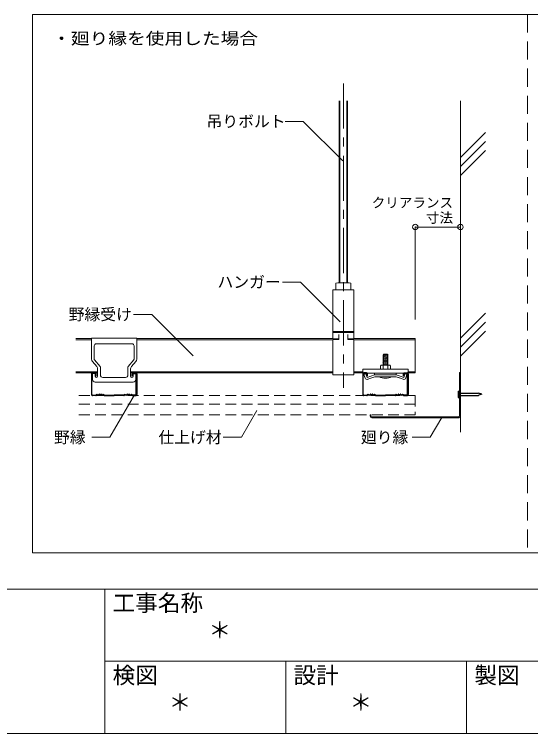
# Model space of a CAD drawing. Units: millimetres on the paper, enlarged 40 times, with parts at other scales. Extents: x -7800 to 7800, y -5387 to 5300.
# Drawn here: x 0 to 2283, y -5300 to -2116 of the extents above; entities that cross this region are included whole.
import ezdxf
from ezdxf.enums import TextEntityAlignment as Align

# ---------------------------------------------------------------- set-up
doc = ezdxf.new("R2010")
doc.units = ezdxf.units.MM
doc.header["$LTSCALE"] = 40
doc.header["$PDMODE"] = 32
doc.header["$PDSIZE"] = 24
for name, pattern in [('CHAIN1', [8, 5, -1, 1, -1]), ('DASHED1', [1.8, 1.2, -0.6]), ('DASHED2', [3, 2, -1])]:
    doc.linetypes.add(name, pattern=pattern)
for name, color, linetype, lineweight in [('4-0_中心線', 4, 'CHAIN1', 9), ('4-1_吊り材', 7, 'Continuous', 18), ('4-2_野縁受け', 3, 'Continuous', 18), ('4-3_野縁', 2, 'Continuous', 25), ('4-5_寸法', 4, 'Continuous', 9), ('4-6_文字', 7, 'Continuous', 18), ('4-9_躯体他', 4, 'DASHED1', 9), ('4-A_クリップ', 7, 'Continuous', 18), ('4-B_補強金具・金具・その他', 3, 'DASHED2', 18), ('4-C_ビス・アンカーボルト・強調図形', 2, 'Continuous', 25), ('4-D_パネル', 4, 'DASHED1', 9), ('F-3_野縁', 3, 'Continuous', 18)]:
    doc.layers.add(name, color=color, linetype=linetype, lineweight=lineweight)
doc.layers.add('F-6_文字', color=7, linetype='Continuous')
doc.styles.add('ＭＳ ゴシック', font='')
doc.styles.get('ＭＳ ゴシック').set_extended_font_data('MS Gothic')

msp = doc.modelspace()

# ---------------------------------------------------------------- linework, layer by layer
at = {"layer": '4-0_中心線'}
msp.add_line((1455.18, -2421.44), (1455.18, -3768.91), dxfattribs=at)
at = {"layer": '4-1_吊り材'}
for p, q in [((1437.18, -3304.68), (1437.18, -2498.82)), ((1439.43, -3304.68), (1439.43, -2498.82)), ((1470.93, -2498.82), (1470.93, -3304.68)), ((1473.18, -2498.82), (1473.18, -3304.68)), ((1421.58, -3306.28), (1421.58, -3335.48)), ((1471.98, -3304.68), (1438.38, -3304.68)), ((1455.18, -3306.28), (1455.18, -3335.48)), ((1488.79, -3306.28), (1488.79, -3335.48))]:
    msp.add_line(p, q, dxfattribs=at)
for points in [[(1409.18, -3519.87), (1409.18, -3335.48), (1501.18, -3335.48), (1501.18, -3519.87)], [(1409.18, -3524.39), (1409.18, -3552.04), (1435.18, -3552.04)], [(1435.18, -3533.29), (1435.18, -3555.63), (1409.18, -3555.63), (1409.18, -3711.48), (1501.18, -3711.48), (1501.18, -3555.63), (1475.18, -3555.63), (1475.18, -3533.29)], [(1475.18, -3552.04), (1501.18, -3552.04), (1501.18, -3524.39)]]:
    msp.add_lwpolyline(points, dxfattribs=at)
msp.add_lwpolyline([(1409.18, -3519.87), (1501.18, -3519.87), (1501.18, -3524.39), (1409.18, -3524.39)], close=True, dxfattribs=at)
for centre in [(1438.38, -3393.69), (1471.98, -3393.69)]:
    msp.add_arc(centre, 89.01, 79.1199, 100.88008, dxfattribs=at)
at = {"layer": '4-2_野縁受け'}
for p, q in [((271.18, -3551.48), (341.26, -3551.48)), ((271.18, -3556.28), (341.26, -3556.28)), ((541.26, -3551.48), (1409.18, -3551.48)), ((541.26, -3556.28), (1409.18, -3556.28)), ((1501.18, -3551.48), (1773.18, -3551.48)), ((1501.18, -3556.28), (1773.18, -3556.28)), ((1773.18, -3551.48), (1773.18, -3703.48)), ((271.18, -3698.68), (368.26, -3698.68)), ((271.18, -3703.48), (368.26, -3703.48)), ((514.26, -3698.68), (1409.18, -3698.68)), ((514.26, -3703.48), (1409.18, -3703.48)), ((1501.18, -3698.68), (1541.38, -3698.68)), ((1501.18, -3703.48), (1541.38, -3703.48)), ((1741.38, -3698.68), (1773.18, -3698.68)), ((1741.38, -3703.48), (1773.18, -3703.48)), ((1973.18, -3701.48), (1969.18, -3701.48))]:
    msp.add_line(p, q, dxfattribs=at)
at = {"layer": '4-3_野縁'}
for p, q in [((341.26, -3707.48), (341.26, -3799.31)), ((343.26, -3799.39), (343.26, -3707.48)), ((357.26, -3703.48), (345.26, -3703.48)), ((357.26, -3705.48), (345.26, -3705.48)), ((359.26, -3715.48), (359.26, -3707.48)), ((359.26, -3715.48), (361.26, -3715.48)), ((361.26, -3715.48), (361.26, -3707.48)), ((521.27, -3715.48), (521.27, -3707.48)), ((523.27, -3715.48), (521.27, -3715.48)), ((523.27, -3715.48), (523.27, -3707.48)), ((525.27, -3703.48), (537.27, -3703.48)), ((525.27, -3705.48), (537.27, -3705.48)), ((539.27, -3799.39), (539.27, -3707.48)), ((541.27, -3707.48), (541.27, -3799.31)), ((1541.26, -3707.48), (1541.26, -3799.31)), ((1543.26, -3799.39), (1543.26, -3707.48)), ((1557.26, -3703.48), (1545.26, -3703.48)), ((1557.26, -3705.48), (1545.26, -3705.48)), ((1559.26, -3715.48), (1559.26, -3707.48)), ((1559.26, -3715.48), (1561.26, -3715.48)), ((1561.26, -3715.48), (1561.26, -3707.48)), ((1721.27, -3715.48), (1721.27, -3707.48)), ((1723.27, -3715.48), (1721.27, -3715.48)), ((1723.27, -3715.48), (1723.27, -3707.48)), ((1725.27, -3703.48), (1737.27, -3703.48)), ((1725.27, -3705.48), (1737.27, -3705.48)), ((1739.27, -3799.39), (1739.27, -3707.48)), ((1741.27, -3707.48), (1741.27, -3799.31)), ((345.26, -3801.48), (359.6, -3801.48)), ((345.26, -3801.48), (359.6, -3801.48)), ((359.6, -3803.48), (345.26, -3803.48)), ((359.6, -3803.48), (345.26, -3803.48)), ((363.85, -3798.07), (361.02, -3800.9)), ((361.02, -3800.9), (363.85, -3798.07)), ((365.26, -3799.48), (362.43, -3802.31)), ((365.26, -3799.48), (362.43, -3802.31)), ((393.26, -3799.48), (396.09, -3802.31)), ((394.68, -3798.07), (397.5, -3800.9)), ((398.92, -3801.48), (441.26, -3801.48)), ((398.92, -3803.48), (441.26, -3803.48)), ((483.61, -3801.48), (441.26, -3801.48)), ((483.61, -3803.48), (441.26, -3803.48)), ((487.85, -3798.07), (485.03, -3800.9)), ((489.27, -3799.48), (486.44, -3802.31)), ((517.27, -3799.48), (520.1, -3802.31)), ((517.27, -3799.48), (520.1, -3802.31)), ((518.68, -3798.07), (521.51, -3800.9)), ((521.51, -3800.9), (518.68, -3798.07)), ((537.27, -3801.48), (522.92, -3801.48)), ((537.27, -3801.48), (522.92, -3801.48)), ((522.92, -3803.48), (537.27, -3803.48)), ((522.92, -3803.48), (537.27, -3803.48)), ((1545.26, -3801.48), (1559.6, -3801.48)), ((1545.26, -3801.48), (1559.6, -3801.48)), ((1559.6, -3803.48), (1545.26, -3803.48)), ((1559.6, -3803.48), (1545.26, -3803.48)), ((1563.85, -3798.07), (1561.02, -3800.9)), ((1561.02, -3800.9), (1563.85, -3798.07)), ((1565.26, -3799.48), (1562.43, -3802.31)), ((1565.26, -3799.48), (1562.43, -3802.31)), ((1593.26, -3799.48), (1596.09, -3802.31)), ((1594.68, -3798.07), (1597.5, -3800.9)), ((1598.92, -3801.48), (1641.26, -3801.48)), ((1598.92, -3803.48), (1641.26, -3803.48)), ((1683.61, -3801.48), (1641.26, -3801.48)), ((1683.61, -3803.48), (1641.26, -3803.48)), ((1687.85, -3798.07), (1685.03, -3800.9)), ((1689.27, -3799.48), (1686.44, -3802.31)), ((1717.27, -3799.48), (1720.1, -3802.31)), ((1717.27, -3799.48), (1720.1, -3802.31)), ((1718.68, -3798.07), (1721.51, -3800.9)), ((1721.51, -3800.9), (1718.68, -3798.07)), ((1737.27, -3801.48), (1722.92, -3801.48)), ((1737.27, -3801.48), (1722.92, -3801.48)), ((1722.92, -3803.48), (1737.27, -3803.48)), ((1722.92, -3803.48), (1737.27, -3803.48))]:
    msp.add_line(p, q, dxfattribs=at)
for centre, radius, start, end in [((345.26, -3707.48), 4, 90.00299, 180.00299), ((345.26, -3707.48), 2, 90.00299, 180.00299), ((357.26, -3707.48), 4, 0.00299, 90.00299), ((357.26, -3707.48), 2, 0.00299, 90.00299), ((525.27, -3707.48), 4, 89.99699, 179.99699), ((525.27, -3707.48), 2, 89.99699, 179.99699), ((537.27, -3707.48), 4, 359.99699, 89.99699), ((537.27, -3707.48), 2, 359.99699, 89.99699), ((1545.26, -3707.48), 4, 90.00299, 180.00299), ((1545.26, -3707.48), 2, 90.00299, 180.00299), ((1557.26, -3707.48), 4, 0.00299, 90.00299), ((1557.26, -3707.48), 2, 0.00299, 90.00299), ((1725.27, -3707.48), 4, 89.99699, 179.99699), ((1725.27, -3707.48), 2, 89.99699, 179.99699), ((1737.27, -3707.48), 4, 359.99699, 89.99699), ((1737.27, -3707.48), 2, 359.99699, 89.99699), ((345.26, -3799.48), 4, 177.476, 270), ((345.26, -3799.48), 4, 177.476, 270), ((345.26, -3799.48), 2, 177.476, 270), ((345.26, -3799.48), 2, 177.476, 270), ((359.6, -3799.48), 2, 270, 314.99998), ((359.6, -3799.48), 2, 269.99998, 314.99998), ((359.6, -3799.48), 4, 270, 314.99998), ((359.6, -3799.48), 4, 270, 315), ((365.26, -3799.48), 2, 46.39717, 135), ((370.26, -3794.23), 7.25, 226.39717, 313.60281), ((370.26, -3794.23), 5.25, 226.39717, 313.60281), ((375.26, -3799.48), 2, 36.86989, 133.60281), ((379.26, -3796.48), 5, 216.86989, 323.1301), ((379.26, -3796.48), 3, 216.86989, 323.1301), ((383.26, -3799.48), 2, 46.39717, 143.1301), ((383.26, -3799.48), 2, 36.86989, 143.1301), ((388.26, -3794.23), 7.25, 226.39717, 313.60281), ((388.26, -3794.23), 5.25, 226.39717, 313.60281), ((393.26, -3799.48), 2, 44.99998, 133.60281), ((398.92, -3799.48), 4, 225, 270), ((398.92, -3799.48), 2, 225, 270), ((483.61, -3799.48), 2, 270, 315), ((483.61, -3799.48), 4, 270, 315), ((489.27, -3799.48), 2, 46.39719, 135.00002), ((494.27, -3794.23), 7.25, 226.39719, 313.60283), ((494.27, -3794.23), 5.25, 226.39719, 313.60283), ((499.27, -3799.48), 2, 36.8699, 143.13011), ((499.27, -3799.48), 2, 36.8699, 133.60283), ((503.27, -3796.48), 5, 216.8699, 323.13011), ((503.27, -3796.48), 3, 216.8699, 323.13011), ((507.27, -3799.48), 2, 46.39719, 143.13011), ((512.27, -3794.23), 7.25, 226.39719, 313.60283), ((512.27, -3794.23), 5.25, 226.39719, 313.60283), ((517.27, -3799.48), 2, 45, 133.60283), ((522.92, -3799.48), 4, 225.00002, 270), ((522.92, -3799.48), 4, 225, 270), ((522.92, -3799.48), 2, 225.00002, 270), ((522.92, -3799.48), 2, 225, 270), ((537.27, -3799.48), 4, 269.99997, 2.524), ((537.27, -3799.48), 4, 270, 2.524), ((537.27, -3799.48), 2, 269.99997, 2.524), ((537.27, -3799.48), 2, 270, 2.524), ((1545.26, -3799.48), 4, 177.476, 270), ((1545.26, -3799.48), 4, 177.476, 270), ((1545.26, -3799.48), 2, 177.476, 270), ((1545.26, -3799.48), 2, 177.476, 270), ((1559.6, -3799.48), 2, 270, 314.99998), ((1559.6, -3799.48), 2, 269.99998, 314.99998), ((1559.6, -3799.48), 4, 270, 314.99998), ((1559.6, -3799.48), 4, 270, 315), ((1565.26, -3799.48), 2, 46.39717, 135), ((1570.26, -3794.23), 7.25, 226.39717, 313.60281), ((1570.26, -3794.23), 5.25, 226.39717, 313.60281), ((1575.26, -3799.48), 2, 36.86989, 133.60281), ((1579.26, -3796.48), 5, 216.86989, 323.1301), ((1579.26, -3796.48), 3, 216.86989, 323.1301), ((1583.26, -3799.48), 2, 46.39717, 143.1301), ((1583.26, -3799.48), 2, 36.86989, 143.1301), ((1588.26, -3794.23), 7.25, 226.39717, 313.60281), ((1588.26, -3794.23), 5.25, 226.39717, 313.60281), ((1593.26, -3799.48), 2, 44.99998, 133.60281), ((1598.92, -3799.48), 4, 225, 270), ((1598.92, -3799.48), 2, 225, 270), ((1683.61, -3799.48), 2, 270, 315), ((1683.61, -3799.48), 4, 270, 315), ((1689.27, -3799.48), 2, 46.39719, 135.00002), ((1694.27, -3794.23), 7.25, 226.39719, 313.60283), ((1694.27, -3794.23), 5.25, 226.39719, 313.60283), ((1699.27, -3799.48), 2, 36.8699, 143.13011), ((1699.27, -3799.48), 2, 36.8699, 133.60283), ((1703.27, -3796.48), 5, 216.8699, 323.13011), ((1703.27, -3796.48), 3, 216.8699, 323.13011), ((1707.27, -3799.48), 2, 46.39719, 143.13011), ((1712.27, -3794.23), 7.25, 226.39719, 313.60283), ((1712.27, -3794.23), 5.25, 226.39719, 313.60283), ((1717.27, -3799.48), 2, 45, 133.60283), ((1722.92, -3799.48), 4, 225.00002, 270), ((1722.92, -3799.48), 4, 225, 270), ((1722.92, -3799.48), 2, 225.00002, 270), ((1722.92, -3799.48), 2, 225, 270), ((1737.27, -3799.48), 4, 269.99997, 2.524), ((1737.27, -3799.48), 4, 270, 2.524), ((1737.27, -3799.48), 2, 269.99997, 2.524), ((1737.27, -3799.48), 2, 270, 2.524)]:
    msp.add_arc(centre, radius, start, end, dxfattribs=at)
at = {"layer": '4-5_寸法'}
for q in [(1973.18, -3057.34), (1773.18, -3466.19)]:
    msp.add_line((1773.18, -3057.34), q, dxfattribs=at)
at = {"layer": '4-5_寸法', "color": 7}
for p in [(1773.18, -3057.34), (1973.18, -3057.34)]:
    msp.add_point(p, dxfattribs=at)
at = {"layer": '4-6_文字'}
for p, q in [((1072.69, -3869.45), (1004.12, -3988.21)), ((1890.67, -3900.08), (1839.79, -3988.21)), ((1004.12, -3988.21), (924.12, -3988.21)), ((1839.79, -3988.21), (1759.79, -3988.21))]:
    msp.add_line(p, q, dxfattribs=at)
for points in [[(1452.36, -2764.92), (1277.01, -2589.58), (1197.01, -2589.58)], [(1440.65, -3476.31), (1265.31, -3300.96), (1185.31, -3300.96)], [(790.9, -3627.9), (607.19, -3444.19), (527.19, -3444.19)], [(530.58, -3800.53), (422.23, -3988.21), (342.23, -3988.21)]]:
    msp.add_lwpolyline(points, dxfattribs=at)
at = {"layer": '4-9_躯体他', "linetype": 'Continuous'}
for p, q in [((1973.18, -2498.82), (1973.18, -3965.63)), ((1973.18, -2749.25), (2084.22, -2638.22)), ((1973.18, -2789.25), (2084.22, -2678.22)), ((1973.18, -2829.25), (2084.22, -2718.22)), ((1973.18, -3549.25), (2084.22, -3438.22)), ((1973.18, -3589.25), (2084.22, -3478.22)), ((1973.18, -3629.25), (2084.22, -3518.22))]:
    msp.add_line(p, q, dxfattribs=at)
at = {"layer": '4-A_クリップ'}
for p, q in [((341.26, -3642.03), (341.26, -3549.88)), ((353.26, -3642.03), (353.26, -3583.88)), ((363.26, -3573.88), (519.26, -3573.88)), ((529.26, -3642.03), (529.26, -3583.88)), ((1653.38, -3620.95), (1629.38, -3624.32)), ((1629.38, -3624.32), (1632.38, -3625.9)), ((1653.38, -3624.95), (1629.38, -3628.32)), ((1629.38, -3628.32), (1632.38, -3629.9)), ((1632.38, -3668.36), (1632.38, -3620.32)), ((1632.38, -3620.32), (1650.38, -3620.32)), ((1653.38, -3620.95), (1650.38, -3620.32)), ((1650.38, -3668.36), (1650.38, -3620.44)), ((1653.38, -3624.95), (1650.38, -3623.37)), ((1653.38, -3628.95), (1650.38, -3627.37)), ((364.49, -3675.41), (345.03, -3652.35)), ((379.32, -3674.38), (354.2, -3644.61)), ((503.2, -3674.38), (528.32, -3644.61)), ((518.03, -3675.41), (537.49, -3652.35)), ((1653.38, -3632.95), (1650.38, -3631.37)), ((1653.38, -3636.95), (1650.38, -3635.37)), ((1653.38, -3640.95), (1650.38, -3639.37)), ((1653.38, -3644.95), (1650.38, -3643.37)), ((1653.38, -3648.95), (1650.38, -3647.37)), ((1653.38, -3652.95), (1650.38, -3651.37)), ((1653.38, -3656.95), (1650.38, -3655.37)), ((1653.38, -3660.95), (1650.38, -3659.37)), ((368.26, -3685.73), (368.26, -3705.48)), ((380.26, -3676.96), (380.26, -3712.08)), ((502.26, -3676.96), (502.26, -3712.08)), ((514.26, -3685.73), (514.26, -3705.48)), ((1541.38, -3686.36), (1741.38, -3686.36)), ((1541.38, -3686.36), (1541.38, -3703.56)), ((1619.38, -3672.36), (1619.38, -3686.36)), ((1619.38, -3686.36), (1663.38, -3686.36)), ((1622.06, -3669.03), (1620.18, -3669.97)), ((1622.06, -3669.03), (1620.18, -3669.97)), ((1623.38, -3668.36), (1659.38, -3668.36)), ((1624.82, -3668.72), (1631.38, -3670.36)), ((1624.82, -3668.72), (1631.38, -3670.36)), ((1629.38, -3664.32), (1632.38, -3665.9)), ((1653.38, -3664.95), (1629.38, -3668.32)), ((1653.38, -3664.95), (1629.38, -3668.32)), ((1631.38, -3670.36), (1631.38, -3670.43)), ((1631.38, -3670.43), (1631.38, -3686.36)), ((1650.27, -3669.93), (1651.38, -3670.34)), ((1653.38, -3664.95), (1650.38, -3663.37)), ((1653.38, -3664.95), (1650.38, -3663.37)), ((1652.27, -3668.36), (1650.38, -3667.37)), ((1652.27, -3668.36), (1650.38, -3667.37)), ((1657.97, -3668.71), (1651.38, -3670.34)), ((1657.97, -3668.71), (1651.38, -3670.34)), ((1660.69, -3669.01), (1662.56, -3669.93)), ((1660.69, -3669.01), (1662.56, -3669.93)), ((1663.38, -3672.36), (1663.38, -3686.36)), ((1741.38, -3703.56), (1741.38, -3686.36)), ((345.46, -3731.88), (345.46, -3705.48)), ((353.06, -3705.48), (345.46, -3705.48)), ((357.06, -3709.48), (357.06, -3717.48)), ((368.26, -3717.48), (368.26, -3705.48)), ((380.26, -3703.48), (380.26, -3712.08)), ((391.26, -3723.08), (491.26, -3723.08)), ((502.26, -3703.48), (502.26, -3712.08)), ((514.26, -3717.48), (514.26, -3705.48)), ((525.46, -3709.48), (525.46, -3717.48)), ((529.46, -3705.48), (537.06, -3705.48)), ((537.06, -3731.88), (537.06, -3705.48)), ((1541.38, -3703.56), (1741.38, -3703.56)), ((1554.22, -3707.52), (1545.57, -3710.67)), ((1550.35, -3723.8), (1545.57, -3710.67)), ((1551.17, -3726.05), (1545.57, -3710.67)), ((1559.96, -3723.3), (1554.22, -3707.52)), ((1593.41, -3711.12), (1559.96, -3723.3)), ((1563.03, -3731.53), (1593.82, -3720.32)), ((1593.41, -3703.56), (1593.41, -3711.12)), ((1593.41, -3711.12), (1641.38, -3711.12)), ((1669.38, -3720.32), (1613.38, -3720.32)), ((1689.35, -3711.12), (1641.38, -3711.12)), ((1689.35, -3711.12), (1641.38, -3711.12)), ((1689.35, -3711.12), (1641.38, -3711.12)), ((1641.38, -3720.32), (1677.96, -3720.32)), ((1641.38, -3720.32), (1680.3, -3720.32)), ((1641.38, -3720.32), (1686.24, -3720.32)), ((1679.33, -3720.32), (1686.24, -3720.32)), ((1681.3, -3720.32), (1688.95, -3720.32)), ((1701.92, -3725.04), (1688.95, -3720.32)), ((1689.35, -3711.12), (1718.96, -3721.9)), ((1689.41, -3703.56), (1689.41, -3711.13)), ((1719.74, -3731.53), (1698.96, -3723.96)), ((1717.79, -3721.47), (1722.81, -3723.3)), ((1731.8, -3725.27), (1736.04, -3709.46)), ((357.46, -3743.88), (525.06, -3743.88))]:
    msp.add_line(p, q, dxfattribs=at)
for points in [[(541.26, -3642.03), (541.26, -3549.88), (341.26, -3549.88)], [(1653.38, -3628.95), (1629.38, -3632.32), (1632.38, -3633.9)], [(1653.38, -3632.95), (1629.38, -3636.32), (1632.38, -3637.9)], [(1653.38, -3636.95), (1629.38, -3640.32), (1632.38, -3641.9)], [(1653.38, -3640.95), (1629.38, -3644.32), (1632.38, -3645.9)], [(1653.38, -3644.95), (1629.38, -3648.32), (1632.38, -3649.9)], [(1653.38, -3648.95), (1629.38, -3652.32), (1632.38, -3653.9)], [(1653.38, -3652.95), (1629.38, -3656.32), (1632.38, -3657.9)], [(1653.38, -3656.95), (1629.38, -3660.32), (1632.38, -3661.9)], [(1653.38, -3660.95), (1629.38, -3664.32), (1632.38, -3665.9)], [(1650.27, -3669.93), (1651.38, -3670.34), (1651.38, -3686.36)], [(1559.96, -3723.3), (1554.22, -3707.52), (1545.57, -3710.67)], [(1641.38, -3720.32), (1596.53, -3720.32), (1593.82, -3720.32)], [(1722.81, -3723.3), (1727.15, -3707.08), (1736.04, -3709.46)]]:
    msp.add_lwpolyline(points, dxfattribs=at)
for centre, radius, start, end in [((363.26, -3583.88), 10, 90, 180), ((519.26, -3583.88), 10, 0, 90), ((357.26, -3642.03), 16, 180, 220.15601), ((357.26, -3642.03), 4, 180, 220.15601), ((525.26, -3642.03), 4, 319.84401, 0), ((525.26, -3642.03), 16, 319.84401, 0), ((352.26, -3685.73), 16, 0, 40.15601), ((376.26, -3676.96), 4, 0, 40.15601), ((506.26, -3676.96), 4, 139.84401, 180), ((530.26, -3685.73), 16, 139.84401, 180), ((1623.38, -3672.36), 4, 90, 180), ((1623.85, -3672.6), 4, 75.942, 116.60205), ((1623.85, -3672.6), 4, 75.942, 116.60205), ((1641.38, -3694.36), 26, 70.01814, 112.61984), ((1641.38, -3694.36), 26, 70.01814, 112.61984), ((1658.92, -3672.59), 4, 63.73468, 103.86021), ((1658.92, -3672.59), 4, 63.73468, 103.86021), ((1659.38, -3672.36), 4, 0, 90), ((353.06, -3709.48), 4, 0, 90), ((362.66, -3717.48), 5.6, 180, 0), ((391.26, -3712.08), 11, 180, 270), ((491.26, -3712.08), 11, 270, 0), ((519.86, -3717.48), 5.6, 180, 0), ((529.46, -3709.48), 4, 90, 180), ((1641.38, -3664.32), 62.61, 243.43494, 296.56505), ((1722.92, -3722.89), 9.2, 245, 345), ((357.46, -3731.88), 12, 180, 270), ((525.06, -3731.88), 12, 270, 0), ((1559.82, -3722.9), 9.2, 199.99997, 299.99998)]:
    msp.add_arc(centre, radius, start, end, dxfattribs=at)
at = {"layer": '4-B_補強金具・金具・その他', "linetype": 'Continuous'}
for p, q in [((1969.18, -3893.48), (1969.18, -3701.48)), ((1973.18, -3893.48), (1973.18, -3701.48)), ((1573.18, -3893.48), (1573.18, -3889.48)), ((1577.18, -3889.48), (1573.18, -3889.48)), ((1577.18, -3893.48), (1577.18, -3889.48)), ((1965.18, -3897.48), (1581.18, -3897.48)), ((1965.18, -3901.48), (1581.18, -3901.48))]:
    msp.add_line(p, q, dxfattribs=at)
for centre, radius, start, end in [((1581.18, -3893.48), 8, 180, 270), ((1581.18, -3893.48), 4, 180, 270), ((1965.18, -3893.48), 8, 270, 0), ((1965.18, -3893.48), 4, 270, 0)]:
    msp.add_arc(centre, radius, start, end, dxfattribs=at)
at = {"layer": '4-C_ビス・アンカーボルト・強調図形'}
for p, q in [((1963.18, -3783.58), (1969.18, -3783.58)), ((1963.18, -3783.58), (1963.18, -3811.58)), ((1969.18, -3783.58), (1969.18, -3811.58)), ((1963.18, -3811.58), (1969.18, -3811.58)), ((1973.18, -3792.38), (2052.94, -3792.38)), ((1973.18, -3802.78), (2052.94, -3802.78)), ((2067.38, -3797.58), (2052.94, -3792.38)), ((2054.71, -3802.14), (2052.94, -3802.78)), ((2067.38, -3797.58), (2054.71, -3802.14))]:
    msp.add_line(p, q, dxfattribs=at)
for centre, start, end in [((1980.86, -3783.58), 180, 228.88791), ((1980.86, -3811.58), 131.11208, 180)]:
    msp.add_arc(centre, 11.68, start, end, dxfattribs=at)
at = {"layer": '4-D_パネル'}
for p, q in [((1773.18, -3803.48), (271.18, -3803.48)), ((1773.18, -3803.48), (1773.18, -3889.48)), ((1773.18, -3841.48), (271.18, -3841.48)), ((1773.18, -3889.48), (271.18, -3889.48))]:
    msp.add_line(p, q, dxfattribs=at)
at = {"layer": 'F-3_野縁'}
for p, q in [((80, -2115.96), (4460.41, -2115.96)), ((80, -2115.96), (80, -4500)), ((80, -4500), (4460.41, -4500)), ((-7800, -4660), (7800, -4660)), ((400, -4660), (400, -5300)), ((-7800, -5300), (7800, -5300))]:
    msp.add_line(p, q, dxfattribs=at)
at = {"layer": 'F-3_野縁', "linetype": 'DASHED2'}
msp.add_line((2270.21, -2115.96), (2270.21, -4500), dxfattribs=at)
at = {"layer": 'F-3_野縁', "color": 7}
for p, q in [((400, -4980), (7800, -4980)), ((1200, -4980), (1200, -5300)), ((2000, -4980), (2000, -5300))]:
    msp.add_line(p, q, dxfattribs=at)

# ---------------------------------------------------------------- texts
at = {"layer": '4-5_寸法', "style": 'ＭＳ ゴシック'}
for s, p in [('クリアランス', (1580.43, -2984.61)), ('寸法', (1820.43, -3051.62))]:
    msp.add_text(s, height=43.99, dxfattribs=at).set_placement(p, align=Align.BOTTOM_LEFT)
at = {"layer": '4-6_文字', "style": 'ＭＳ ゴシック', "width": 1.15}
msp.add_text('・廻り縁を使用した場合', height=52.79, dxfattribs=at).set_placement((167.04, -2264.7), align=Align.BOTTOM_LEFT)
at = {"layer": '4-6_文字', "style": 'ＭＳ ゴシック'}
for s, p in [('吊りボルト', (849.83, -2630.55)), ('ハンガー', (898.13, -3341.94)), ('野縁受け', (240, -3485.16)), ('野縁', (175.05, -4029.19)), ('仕上げ材', (636.94, -4029.19)), ('廻り縁', (1532.6, -4029.19))]:
    msp.add_text(s, height=51.32, dxfattribs=at).set_placement(p, align=Align.BOTTOM_LEFT)
at = {"layer": 'F-6_文字', "style": 'ＭＳ ゴシック'}
for s, p in [('工事名称', (434.51, -4780)), ('＊', (858.51, -4900)), ('検図', (434.51, -5100)), ('設計', (1234.51, -5100)), ('製図', (2034.51, -5100)), ('＊', (682.51, -5220)), ('＊', (1482.51, -5220))]:
    msp.add_text(s, height=73.31, dxfattribs=at).set_placement(p, align=Align.BOTTOM_LEFT)

doc.saveas('drawing.dxf')
